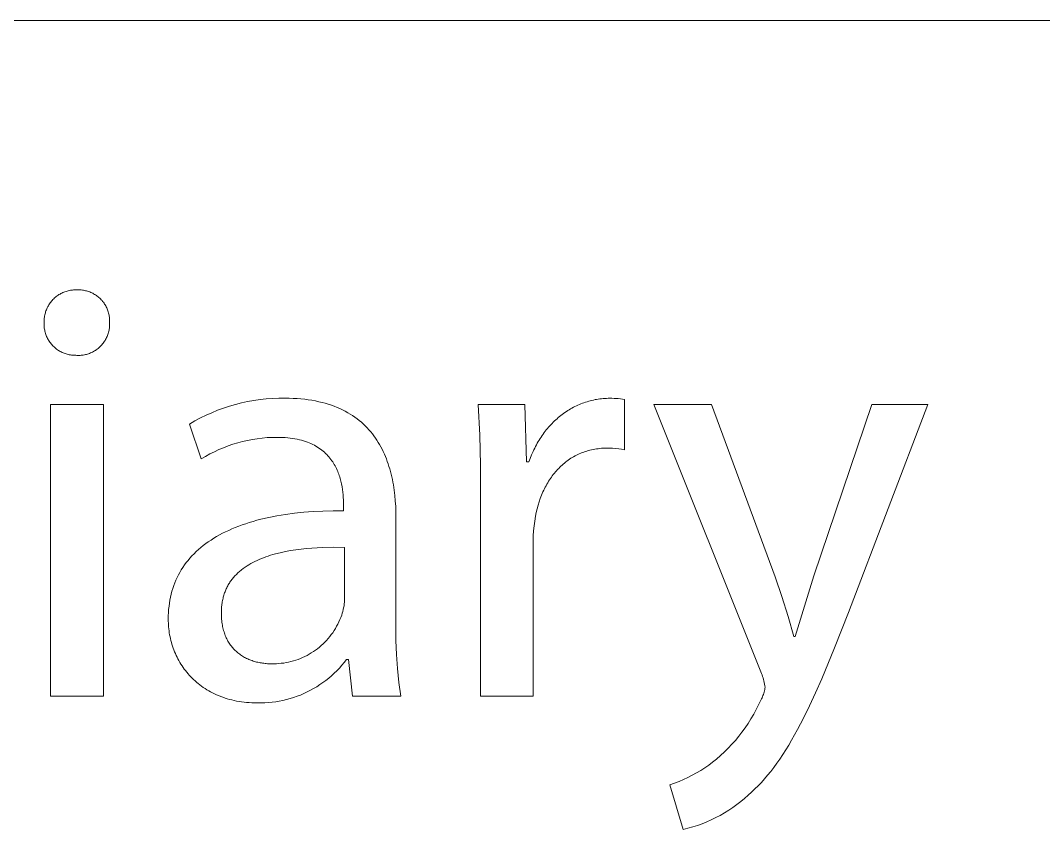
# Model space of a CAD drawing. Header units: millimetres. Extents: x -2163 to 4354, y -841 to 3711.
# Drawn here: x 3957.1 to 4067.9, y -200.4 to -112.8 of the extents above; entities that cross this region are included whole.
import ezdxf

# ---------------------------------------------------------------- set-up
doc = ezdxf.new("R2010")
doc.units = ezdxf.units.MM
doc.header["$MEASUREMENT"] = 0
doc.layers.add('Domyślny', color=7, linetype='Continuous', true_color=0x000000)

msp = doc.modelspace()

# ---------------------------------------------------------------- linework, layer by layer
at = {"layer": 'Domyślny', "color": 18, "lineweight": 15, "true_color": 0x000000}
for p, q in [((4347.69, -112.81), (1891.21, -112.81)), ((3960.58, -143.03), (3960.67, -142.95)), ((3960.67, -142.95), (3960.75, -142.86)), ((3960.75, -142.86), (3960.85, -142.79)), ((3960.85, -142.79), (3960.94, -142.71)), ((3960.94, -142.71), (3961.03, -142.64)), ((3961.03, -142.64), (3961.13, -142.57)), ((3961.13, -142.57), (3961.23, -142.5)), ((3961.23, -142.5), (3961.34, -142.44)), ((3961.34, -142.44), (3961.44, -142.38)), ((3961.44, -142.38), (3961.55, -142.33)), ((3961.55, -142.33), (3961.66, -142.28)), ((3961.66, -142.28), (3961.77, -142.23)), ((3961.77, -142.23), (3961.88, -142.19)), ((3961.88, -142.19), (3961.99, -142.15)), ((3961.99, -142.15), (3962.11, -142.11)), ((3962.11, -142.11), (3962.22, -142.08)), ((3962.22, -142.08), (3962.34, -142.05)), ((3962.34, -142.05), (3962.46, -142.03)), ((3962.46, -142.03), (3962.57, -142.01)), ((3962.57, -142.01), (3962.69, -142)), ((3962.69, -142), (3962.81, -141.99)), ((3962.81, -141.99), (3962.93, -141.98)), ((3962.93, -141.98), (3963.05, -141.98)), ((3963.05, -141.98), (3963.17, -141.98)), ((3963.17, -141.98), (3963.29, -141.97)), ((3963.29, -141.97), (3963.41, -141.97)), ((3963.41, -141.97), (3963.53, -141.98)), ((3963.53, -141.98), (3963.64, -141.99)), ((3963.64, -141.99), (3963.76, -142)), ((3963.76, -142), (3963.88, -142.02)), ((3963.88, -142.02), (3963.99, -142.04)), ((3963.99, -142.04), (3964.11, -142.07)), ((3964.11, -142.07), (3964.22, -142.09)), ((3964.22, -142.09), (3964.33, -142.13)), ((3964.33, -142.13), (3964.45, -142.16)), ((3964.45, -142.16), (3964.56, -142.21)), ((3964.56, -142.21), (3964.67, -142.25)), ((3964.67, -142.25), (3964.77, -142.3)), ((3964.77, -142.3), (3964.88, -142.35)), ((3964.88, -142.35), (3964.98, -142.41)), ((3964.98, -142.41), (3965.08, -142.47)), ((3965.08, -142.47), (3965.18, -142.53)), ((3965.18, -142.53), (3965.28, -142.59)), ((3965.28, -142.59), (3965.38, -142.66)), ((3965.38, -142.66), (3965.47, -142.74)), ((3965.47, -142.74), (3965.56, -142.81)), ((3965.56, -142.81), (3965.64, -142.89)), ((3965.64, -142.89), (3965.73, -142.97)), ((3965.73, -142.97), (3965.81, -143.06)), ((3959.87, -144.13), (3959.91, -144.02)), ((3959.91, -144.02), (3959.96, -143.91)), ((3959.96, -143.91), (3960.02, -143.8)), ((3960.02, -143.8), (3960.08, -143.7)), ((3960.08, -143.7), (3960.14, -143.6)), ((3960.14, -143.6), (3960.21, -143.5)), ((3960.21, -143.5), (3960.27, -143.4)), ((3960.27, -143.4), (3960.35, -143.3)), ((3960.35, -143.3), (3960.42, -143.21)), ((3960.42, -143.21), (3960.5, -143.12)), ((3960.5, -143.12), (3960.58, -143.03)), ((3965.81, -143.06), (3965.89, -143.15)), ((3965.89, -143.15), (3965.96, -143.24)), ((3965.96, -143.24), (3966.04, -143.33)), ((3966.04, -143.33), (3966.11, -143.42)), ((3966.11, -143.42), (3966.17, -143.52)), ((3966.17, -143.52), (3966.23, -143.62)), ((3966.23, -143.62), (3966.29, -143.72)), ((3966.29, -143.72), (3966.35, -143.83)), ((3966.35, -143.83), (3966.4, -143.93)), ((3966.4, -143.93), (3966.45, -144.04)), ((3966.45, -144.04), (3966.49, -144.15)), ((3959.62, -145.18), (3959.63, -145.06)), ((3959.62, -145.3), (3959.62, -145.18)), ((3959.63, -145.06), (3959.65, -144.94)), ((3959.65, -144.94), (3959.67, -144.82)), ((3959.67, -144.82), (3959.69, -144.7)), ((3959.69, -144.7), (3959.72, -144.59)), ((3959.72, -144.59), (3959.75, -144.47)), ((3959.75, -144.47), (3959.78, -144.35)), ((3959.78, -144.35), (3959.82, -144.24)), ((3959.82, -144.24), (3959.87, -144.13)), ((3966.49, -144.15), (3966.53, -144.26)), ((3966.53, -144.26), (3966.57, -144.37)), ((3966.57, -144.37), (3966.6, -144.49)), ((3966.6, -144.49), (3966.63, -144.6)), ((3966.63, -144.6), (3966.65, -144.72)), ((3966.65, -144.72), (3966.67, -144.83)), ((3966.67, -144.83), (3966.69, -144.95)), ((3966.69, -144.95), (3966.7, -145.07)), ((3966.7, -145.07), (3966.71, -145.18)), ((3966.71, -145.18), (3966.71, -145.3)), ((3959.61, -145.42), (3959.62, -145.3)), ((3959.61, -145.54), (3959.61, -145.42)), ((3959.61, -145.65), (3959.61, -145.54)), ((3959.61, -145.77), (3959.61, -145.65)), ((3959.62, -145.89), (3959.61, -145.77)), ((3959.63, -146), (3959.62, -145.89)), ((3959.64, -146.12), (3959.63, -146)), ((3959.66, -146.24), (3959.64, -146.12)), ((3959.68, -146.35), (3959.66, -146.24)), ((3966.67, -146.24), (3966.65, -146.35)), ((3966.69, -146.12), (3966.67, -146.24)), ((3966.7, -146.01), (3966.69, -146.12)), ((3966.71, -145.89), (3966.7, -146.01)), ((3966.71, -145.3), (3966.71, -145.42)), ((3966.71, -145.42), (3966.71, -145.54)), ((3966.71, -145.54), (3966.71, -145.65)), ((3966.71, -145.65), (3966.71, -145.77)), ((3966.71, -145.77), (3966.71, -145.89)), ((3959.7, -146.47), (3959.68, -146.35)), ((3959.73, -146.58), (3959.7, -146.47)), ((3959.77, -146.69), (3959.73, -146.58)), ((3959.8, -146.8), (3959.77, -146.69)), ((3959.84, -146.91), (3959.8, -146.8)), ((3959.89, -147.02), (3959.84, -146.91)), ((3959.94, -147.13), (3959.89, -147.02)), ((3959.99, -147.23), (3959.94, -147.13)), ((3960.04, -147.34), (3959.99, -147.23)), ((3960.1, -147.44), (3960.04, -147.34)), ((3966.28, -147.34), (3966.22, -147.45)), ((3966.34, -147.24), (3966.28, -147.34)), ((3966.39, -147.13), (3966.34, -147.24)), ((3966.44, -147.03), (3966.39, -147.13)), ((3966.48, -146.92), (3966.44, -147.03)), ((3966.52, -146.81), (3966.48, -146.92)), ((3966.56, -146.7), (3966.52, -146.81)), ((3966.59, -146.58), (3966.56, -146.7)), ((3966.62, -146.47), (3966.59, -146.58)), ((3966.65, -146.35), (3966.62, -146.47)), ((3960.17, -147.54), (3960.1, -147.44)), ((3960.23, -147.64), (3960.17, -147.54)), ((3960.3, -147.73), (3960.23, -147.64)), ((3960.37, -147.82), (3960.3, -147.73)), ((3960.45, -147.91), (3960.37, -147.82)), ((3960.53, -148), (3960.45, -147.91)), ((3960.61, -148.08), (3960.53, -148)), ((3960.69, -148.16), (3960.61, -148.08)), ((3960.78, -148.24), (3960.69, -148.16)), ((3960.87, -148.32), (3960.78, -148.24)), ((3960.96, -148.39), (3960.87, -148.32)), ((3961.06, -148.46), (3960.96, -148.39)), ((3961.16, -148.53), (3961.06, -148.46)), ((3961.25, -148.59), (3961.16, -148.53)), ((3965.17, -148.54), (3965.07, -148.6)), ((3965.27, -148.47), (3965.17, -148.54)), ((3965.36, -148.4), (3965.27, -148.47)), ((3965.46, -148.33), (3965.36, -148.4)), ((3965.55, -148.25), (3965.46, -148.33)), ((3965.63, -148.17), (3965.55, -148.25)), ((3965.72, -148.09), (3965.63, -148.17)), ((3965.8, -148.01), (3965.72, -148.09)), ((3965.88, -147.92), (3965.8, -148.01)), ((3965.95, -147.83), (3965.88, -147.92)), ((3966.03, -147.74), (3965.95, -147.83)), ((3966.1, -147.64), (3966.03, -147.74)), ((3966.16, -147.55), (3966.1, -147.64)), ((3966.22, -147.45), (3966.16, -147.55)), ((3961.36, -148.65), (3961.25, -148.59)), ((3961.46, -148.7), (3961.36, -148.65)), ((3961.57, -148.75), (3961.46, -148.7)), ((3961.67, -148.8), (3961.57, -148.75)), ((3961.78, -148.84), (3961.67, -148.8)), ((3961.89, -148.89), (3961.78, -148.84)), ((3962, -148.92), (3961.89, -148.89)), ((3962.11, -148.95), (3962, -148.92)), ((3962.23, -148.98), (3962.11, -148.95)), ((3962.34, -149.01), (3962.23, -148.98)), ((3962.46, -149.03), (3962.34, -149.01)), ((3962.57, -149.05), (3962.46, -149.03)), ((3962.69, -149.06), (3962.57, -149.05)), ((3962.81, -149.07), (3962.69, -149.06)), ((3962.93, -149.07), (3962.81, -149.07)), ((3963.04, -149.07), (3962.93, -149.07)), ((3963.16, -149.08), (3963.04, -149.07)), ((3963.28, -149.08), (3963.16, -149.08)), ((3963.4, -149.08), (3963.28, -149.08)), ((3963.51, -149.08), (3963.4, -149.08)), ((3963.63, -149.07), (3963.51, -149.08)), ((3963.75, -149.06), (3963.63, -149.07)), ((3963.86, -149.04), (3963.75, -149.06)), ((3963.98, -149.02), (3963.86, -149.04)), ((3964.09, -148.99), (3963.98, -149.02)), ((3964.21, -148.97), (3964.09, -148.99)), ((3964.32, -148.93), (3964.21, -148.97)), ((3964.43, -148.9), (3964.32, -148.93)), ((3964.54, -148.86), (3964.43, -148.9)), ((3964.65, -148.81), (3964.54, -148.86)), ((3964.76, -148.76), (3964.65, -148.81)), ((3964.86, -148.71), (3964.76, -148.76)), ((3964.97, -148.66), (3964.86, -148.71)), ((3965.07, -148.6), (3964.97, -148.66)), ((3981.67, -154.08), (3982.34, -153.96)), ((3982.34, -153.96), (3983.01, -153.87)), ((3983.01, -153.87), (3983.68, -153.79)), ((3983.68, -153.79), (3984.36, -153.74)), ((3984.36, -153.74), (3985.04, -153.72)), ((3985.04, -153.72), (3985.72, -153.71)), ((3985.72, -153.71), (3986.16, -153.72)), ((3986.16, -153.72), (3986.6, -153.73)), ((3986.6, -153.73), (3987.03, -153.76)), ((3987.03, -153.76), (3987.44, -153.79)), ((3987.44, -153.79), (3987.85, -153.83)), ((3987.85, -153.83), (3988.24, -153.88)), ((3988.24, -153.88), (3988.63, -153.94)), ((3988.63, -153.94), (3989.01, -154.01)), ((3989.01, -154.01), (3989.37, -154.09)), ((4018.45, -154.09), (4018.62, -154.04)), ((4018.62, -154.04), (4018.79, -153.99)), ((4018.79, -153.99), (4018.96, -153.95)), ((4018.96, -153.95), (4019.13, -153.91)), ((4019.13, -153.91), (4019.31, -153.87)), ((4019.31, -153.87), (4019.48, -153.84)), ((4019.48, -153.84), (4019.66, -153.81)), ((4019.66, -153.81), (4019.83, -153.79)), ((4019.83, -153.79), (4020.01, -153.77)), ((4020.01, -153.77), (4020.19, -153.75)), ((4020.19, -153.75), (4020.37, -153.74)), ((4020.37, -153.74), (4020.55, -153.73)), ((4020.55, -153.73), (4020.73, -153.72)), ((4020.73, -153.72), (4020.91, -153.72)), ((4020.91, -153.72), (4021.14, -153.72)), ((4021.14, -153.72), (4021.37, -153.73)), ((4021.37, -153.73), (4021.6, -153.74)), ((4021.6, -153.74), (4021.83, -153.76)), ((4021.83, -153.76), (4022.06, -153.79)), ((4022.06, -153.79), (4022.29, -153.83)), ((4022.29, -153.83), (4022.51, -153.87)), ((4022.51, -153.87), (4022.51, -159.3)), ((3960.31, -154.41), (3966.06, -154.41)), ((3960.31, -185.98), (3960.31, -154.41)), ((3966.06, -154.41), (3966.06, -185.98)), ((3977.78, -155.28), (3978.41, -155.02)), ((3978.41, -155.02), (3979.05, -154.79)), ((3979.05, -154.79), (3979.69, -154.58)), ((3979.69, -154.58), (3980.35, -154.39)), ((3980.35, -154.39), (3981, -154.23)), ((3981, -154.23), (3981.67, -154.08)), ((3989.37, -154.09), (3989.73, -154.17)), ((3989.73, -154.17), (3990.07, -154.26)), ((3990.07, -154.26), (3990.41, -154.36)), ((3990.41, -154.36), (3990.74, -154.47)), ((3990.74, -154.47), (3991.06, -154.59)), ((3991.06, -154.59), (3991.37, -154.71)), ((3991.37, -154.71), (3991.67, -154.84)), ((3991.67, -154.84), (3991.96, -154.98)), ((3991.96, -154.98), (3992.24, -155.12)), ((3992.24, -155.12), (3992.52, -155.28)), ((4006.82, -157.7), (4006.65, -154.41)), ((4006.65, -154.41), (4011.71, -154.41)), ((4011.71, -154.41), (4011.88, -160.62)), ((4016.05, -155.26), (4016.2, -155.16)), ((4016.2, -155.16), (4016.35, -155.06)), ((4016.35, -155.06), (4016.5, -154.97)), ((4016.5, -154.97), (4016.66, -154.88)), ((4016.66, -154.88), (4016.81, -154.79)), ((4016.81, -154.79), (4016.97, -154.7)), ((4016.97, -154.7), (4017.13, -154.62)), ((4017.13, -154.62), (4017.29, -154.54)), ((4017.29, -154.54), (4017.45, -154.47)), ((4017.45, -154.47), (4017.61, -154.4)), ((4017.61, -154.4), (4017.78, -154.33)), ((4017.78, -154.33), (4017.94, -154.26)), ((4017.94, -154.26), (4018.11, -154.2)), ((4018.11, -154.2), (4018.28, -154.14)), ((4018.28, -154.14), (4018.45, -154.09)), ((4037.34, -183.51), (4025.67, -154.41)), ((4025.67, -154.41), (4031.92, -154.41)), ((4031.92, -154.41), (4038.84, -173.07)), ((4043.03, -172.94), (4049.3, -154.41)), ((4055.35, -154.41), (4046.76, -176.91)), ((4049.3, -154.41), (4055.35, -154.41)), ((3975.37, -156.51), (3975.95, -156.17)), ((3975.95, -156.17), (3976.55, -155.85)), ((3976.55, -155.85), (3977.16, -155.56)), ((3977.16, -155.56), (3977.78, -155.28)), ((3992.52, -155.28), (3992.78, -155.43)), ((3992.78, -155.43), (3993.04, -155.6)), ((3993.04, -155.6), (3993.29, -155.77)), ((3993.29, -155.77), (3993.53, -155.95)), ((3993.53, -155.95), (3993.76, -156.13)), ((3993.76, -156.13), (3993.99, -156.32)), ((4014.79, -156.31), (4014.92, -156.18)), ((4014.92, -156.18), (4015.05, -156.06)), ((4015.05, -156.06), (4015.19, -155.93)), ((4015.19, -155.93), (4015.33, -155.81)), ((4015.33, -155.81), (4015.47, -155.7)), ((4015.47, -155.7), (4015.61, -155.58)), ((4015.61, -155.58), (4015.76, -155.47)), ((4015.76, -155.47), (4015.9, -155.36)), ((4015.9, -155.36), (4016.05, -155.26)), ((3976.65, -160.29), (3975.37, -156.51)), ((3993.99, -156.32), (3994.21, -156.51)), ((3994.21, -156.51), (3994.42, -156.71)), ((3994.42, -156.71), (3994.62, -156.92)), ((3994.62, -156.92), (3994.81, -157.13)), ((3994.81, -157.13), (3995, -157.35)), ((3995, -157.35), (3995.18, -157.57)), ((4013.8, -157.44), (4013.91, -157.29)), ((4013.91, -157.29), (4014.03, -157.14)), ((4014.03, -157.14), (4014.15, -157)), ((4014.15, -157), (4014.27, -156.85)), ((4014.27, -156.85), (4014.4, -156.71)), ((4014.4, -156.71), (4014.53, -156.58)), ((4014.53, -156.58), (4014.65, -156.44)), ((4014.65, -156.44), (4014.79, -156.31)), ((3981.12, -158.41), (3980.6, -158.54)), ((3981.65, -158.28), (3981.12, -158.41)), ((3982.18, -158.18), (3981.65, -158.28)), ((3982.71, -158.1), (3982.18, -158.18)), ((3983.25, -158.03), (3982.71, -158.1)), ((3983.79, -157.98), (3983.25, -158.03)), ((3984.33, -157.96), (3983.79, -157.98)), ((3984.87, -157.95), (3984.33, -157.96)), ((3985.17, -157.95), (3984.87, -157.95)), ((3985.46, -157.96), (3985.17, -157.95)), ((3985.74, -157.98), (3985.46, -157.96)), ((3986.02, -158), (3985.74, -157.98)), ((3986.28, -158.03), (3986.02, -158)), ((3986.54, -158.06), (3986.28, -158.03)), ((3986.79, -158.11), (3986.54, -158.06)), ((3987.04, -158.15), (3986.79, -158.11)), ((3987.27, -158.21), (3987.04, -158.15)), ((3987.5, -158.26), (3987.27, -158.21)), ((3987.72, -158.33), (3987.5, -158.26)), ((3987.93, -158.4), (3987.72, -158.33)), ((3988.14, -158.47), (3987.93, -158.4)), ((3988.34, -158.55), (3988.14, -158.47)), ((3995.18, -157.57), (3995.35, -157.79)), ((3995.35, -157.79), (3995.51, -158.03)), ((3995.51, -158.03), (3995.67, -158.26)), ((3995.67, -158.26), (3995.82, -158.5)), ((3995.82, -158.5), (3995.97, -158.74)), ((4006.9, -160.98), (4006.82, -157.7)), ((4013.05, -158.58), (4013.15, -158.41)), ((4013.15, -158.41), (4013.25, -158.24)), ((4013.25, -158.24), (4013.36, -158.08)), ((4013.36, -158.08), (4013.46, -157.92)), ((4013.46, -157.92), (4013.57, -157.76)), ((4013.57, -157.76), (4013.68, -157.6)), ((4013.68, -157.6), (4013.8, -157.44)), ((3978.07, -159.51), (3977.59, -159.75)), ((3978.56, -159.28), (3978.07, -159.51)), ((3979.06, -159.07), (3978.56, -159.28)), ((3979.56, -158.88), (3979.06, -159.07)), ((3980.08, -158.7), (3979.56, -158.88)), ((3980.6, -158.54), (3980.08, -158.7)), ((3988.53, -158.63), (3988.34, -158.55)), ((3988.72, -158.72), (3988.53, -158.63)), ((3988.9, -158.81), (3988.72, -158.72)), ((3989.07, -158.91), (3988.9, -158.81)), ((3989.24, -159.01), (3989.07, -158.91)), ((3989.4, -159.11), (3989.24, -159.01)), ((3989.56, -159.22), (3989.4, -159.11)), ((3989.71, -159.33), (3989.56, -159.22)), ((3989.85, -159.45), (3989.71, -159.33)), ((3989.99, -159.57), (3989.85, -159.45)), ((3990.12, -159.69), (3989.99, -159.57)), ((3995.97, -158.74), (3996.11, -158.99)), ((3996.11, -158.99), (3996.24, -159.24)), ((3996.24, -159.24), (3996.36, -159.5)), ((3996.36, -159.5), (3996.48, -159.76)), ((4012.43, -159.84), (4012.6, -159.47)), ((4012.6, -159.47), (4012.68, -159.29)), ((4012.68, -159.29), (4012.77, -159.11)), ((4012.77, -159.11), (4012.86, -158.93)), ((4012.86, -158.93), (4012.96, -158.75)), ((4012.96, -158.75), (4013.05, -158.58)), ((4017.92, -159.6), (4017.76, -159.67)), ((4018.08, -159.54), (4017.92, -159.6)), ((4018.25, -159.49), (4018.08, -159.54)), ((4018.41, -159.43), (4018.25, -159.49)), ((4018.58, -159.38), (4018.41, -159.43)), ((4018.75, -159.34), (4018.58, -159.38)), ((4018.92, -159.3), (4018.75, -159.34)), ((4019.1, -159.26), (4018.92, -159.3)), ((4019.27, -159.23), (4019.1, -159.26)), ((4019.45, -159.2), (4019.27, -159.23)), ((4019.63, -159.18), (4019.45, -159.2)), ((4019.81, -159.16), (4019.63, -159.18)), ((4020, -159.14), (4019.81, -159.16)), ((4020.18, -159.13), (4020, -159.14)), ((4020.37, -159.12), (4020.18, -159.13)), ((4020.56, -159.12), (4020.37, -159.12)), ((4020.89, -159.13), (4020.56, -159.12)), ((4021.21, -159.14), (4020.89, -159.13)), ((4021.54, -159.16), (4021.21, -159.14)), ((4021.87, -159.2), (4021.54, -159.16)), ((4022.19, -159.24), (4021.87, -159.2)), ((4022.51, -159.3), (4022.19, -159.24)), ((3977.11, -160.01), (3976.65, -160.29)), ((3977.59, -159.75), (3977.11, -160.01)), ((3990.24, -159.81), (3990.12, -159.69)), ((3990.36, -159.94), (3990.24, -159.81)), ((3990.48, -160.07), (3990.36, -159.94)), ((3990.59, -160.2), (3990.48, -160.07)), ((3990.69, -160.34), (3990.59, -160.2)), ((3990.79, -160.48), (3990.69, -160.34)), ((3990.89, -160.62), (3990.79, -160.48)), ((3990.98, -160.76), (3990.89, -160.62)), ((3996.48, -159.76), (3996.59, -160.02)), ((3996.59, -160.02), (3996.7, -160.28)), ((3996.7, -160.28), (3996.8, -160.55)), ((3996.8, -160.55), (3996.9, -160.82)), ((4011.88, -160.62), (4012.14, -160.62)), ((4012.14, -160.62), (4012.28, -160.23)), ((4012.28, -160.23), (4012.43, -159.84)), ((4016, -160.73), (4015.87, -160.84)), ((4016.14, -160.62), (4016, -160.73)), ((4016.27, -160.52), (4016.14, -160.62)), ((4016.41, -160.41), (4016.27, -160.52)), ((4016.55, -160.32), (4016.41, -160.41)), ((4016.69, -160.22), (4016.55, -160.32)), ((4016.84, -160.13), (4016.69, -160.22)), ((4016.99, -160.05), (4016.84, -160.13)), ((4017.14, -159.96), (4016.99, -160.05)), ((4017.29, -159.88), (4017.14, -159.96)), ((4017.44, -159.81), (4017.29, -159.88)), ((4017.6, -159.74), (4017.44, -159.81)), ((4017.76, -159.67), (4017.6, -159.74)), ((3991.06, -160.9), (3990.98, -160.76)), ((3991.14, -161.04), (3991.06, -160.9)), ((3991.22, -161.19), (3991.14, -161.04)), ((3991.29, -161.34), (3991.22, -161.19)), ((3991.36, -161.49), (3991.29, -161.34)), ((3991.43, -161.64), (3991.36, -161.49)), ((3991.49, -161.79), (3991.43, -161.64)), ((3991.54, -161.94), (3991.49, -161.79)), ((3996.9, -160.82), (3996.98, -161.1)), ((3996.98, -161.1), (3997.07, -161.37)), ((3997.07, -161.37), (3997.15, -161.65)), ((3997.15, -161.65), (3997.22, -161.94)), ((4006.91, -164.27), (4006.9, -160.98)), ((4015.01, -161.7), (4014.9, -161.84)), ((4015.13, -161.57), (4015.01, -161.7)), ((4015.25, -161.44), (4015.13, -161.57)), ((4015.37, -161.31), (4015.25, -161.44)), ((4015.49, -161.19), (4015.37, -161.31)), ((4015.61, -161.07), (4015.49, -161.19)), ((4015.74, -160.95), (4015.61, -161.07)), ((4015.87, -160.84), (4015.74, -160.95)), ((3991.59, -162.09), (3991.54, -161.94)), ((3991.64, -162.24), (3991.59, -162.09)), ((3991.69, -162.39), (3991.64, -162.24)), ((3991.73, -162.54), (3991.69, -162.39)), ((3991.77, -162.7), (3991.73, -162.54)), ((3991.81, -162.85), (3991.77, -162.7)), ((3991.84, -163), (3991.81, -162.85)), ((3997.22, -161.94), (3997.29, -162.22)), ((3997.29, -162.22), (3997.35, -162.51)), ((3997.35, -162.51), (3997.4, -162.79)), ((3997.4, -162.79), (3997.46, -163.08)), ((4014.18, -162.87), (4014.09, -163.03)), ((4014.28, -162.71), (4014.18, -162.87)), ((4014.37, -162.56), (4014.28, -162.71)), ((4014.47, -162.41), (4014.37, -162.56)), ((4014.58, -162.26), (4014.47, -162.41)), ((4014.68, -162.12), (4014.58, -162.26)), ((4014.79, -161.98), (4014.68, -162.12)), ((4014.9, -161.84), (4014.79, -161.98)), ((3991.9, -163.3), (3991.84, -163)), ((3991.94, -163.6), (3991.9, -163.3)), ((3991.98, -163.89), (3991.94, -163.6)), ((3992.01, -164.18), (3991.98, -163.89)), ((3997.46, -163.08), (3997.55, -163.66)), ((3997.55, -163.66), (3997.62, -164.25)), ((4013.59, -164.03), (4013.52, -164.2)), ((4013.67, -163.86), (4013.59, -164.03)), ((4013.75, -163.68), (4013.67, -163.86)), ((4013.83, -163.52), (4013.75, -163.68)), ((4013.91, -163.35), (4013.83, -163.52)), ((4014, -163.19), (4013.91, -163.35)), ((4014.09, -163.03), (4014, -163.19)), ((3992.03, -164.46), (3992.01, -164.18)), ((3992.04, -164.73), (3992.03, -164.46)), ((3992.05, -164.99), (3992.04, -164.73)), ((3992.05, -165.24), (3992.05, -164.99)), ((3997.62, -164.25), (3997.67, -164.84)), ((3997.67, -164.84), (3997.71, -165.44)), ((4006.91, -185.99), (4006.91, -164.27)), ((4013.25, -164.93), (4013.14, -165.3)), ((4013.38, -164.56), (4013.25, -164.93)), ((4013.45, -164.38), (4013.38, -164.56)), ((4013.52, -164.2), (4013.45, -164.38)), ((3985.78, -166.3), (3986.75, -166.17)), ((3986.75, -166.17), (3987.74, -166.06)), ((3987.74, -166.06), (3988.77, -165.98)), ((3988.77, -165.98), (3989.83, -165.93)), ((3989.83, -165.93), (3990.93, -165.89)), ((3990.93, -165.89), (3992.05, -165.89)), ((3992.05, -165.89), (3992.05, -165.24)), ((3997.71, -165.44), (3997.73, -166.03)), ((3997.73, -166.03), (3997.74, -166.63)), ((4012.94, -166.08), (4012.86, -166.48)), ((4013.03, -165.69), (4012.94, -166.08)), ((4013.14, -165.3), (4013.03, -165.69)), ((3981.07, -167.43), (3981.46, -167.3)), ((3981.46, -167.3), (3981.85, -167.17)), ((3981.85, -167.17), (3982.26, -167.05)), ((3982.26, -167.05), (3982.67, -166.93)), ((3982.67, -166.93), (3983.09, -166.82)), ((3983.09, -166.82), (3983.95, -166.62)), ((3983.95, -166.62), (3984.85, -166.45)), ((3984.85, -166.45), (3985.78, -166.3)), ((3997.74, -166.63), (3997.74, -178.43)), ((4012.77, -167.01), (4012.7, -167.55)), ((4012.86, -166.48), (4012.77, -167.01)), ((3978.62, -168.52), (3978.94, -168.34)), ((3978.94, -168.34), (3979.27, -168.18)), ((3979.27, -168.18), (3979.62, -168.02)), ((3979.62, -168.02), (3979.97, -167.86)), ((3979.97, -167.86), (3980.33, -167.71)), ((3980.33, -167.71), (3980.7, -167.57)), ((3980.7, -167.57), (3981.07, -167.43)), ((4012.65, -168.09), (4012.61, -168.63)), ((4012.7, -167.55), (4012.65, -168.09)), ((3976.86, -169.67), (3977.13, -169.46)), ((3977.13, -169.46), (3977.41, -169.26)), ((3977.41, -169.26), (3977.7, -169.07)), ((3977.7, -169.07), (3977.99, -168.88)), ((3977.99, -168.88), (3978.3, -168.69)), ((3978.3, -168.69), (3978.62, -168.52)), ((4012.61, -168.63), (4012.6, -169.17)), ((4012.6, -169.17), (4012.6, -185.99)), ((3975.64, -170.78), (3975.86, -170.55)), ((3975.86, -170.55), (3976.1, -170.32)), ((3976.1, -170.32), (3976.34, -170.1)), ((3976.34, -170.1), (3976.59, -169.88)), ((3976.59, -169.88), (3976.86, -169.67)), ((3984.41, -170.65), (3984.15, -170.72)), ((3984.67, -170.57), (3984.41, -170.65)), ((3985.21, -170.44), (3984.67, -170.57)), ((3985.76, -170.32), (3985.21, -170.44)), ((3986.31, -170.22), (3985.76, -170.32)), ((3986.88, -170.13), (3986.31, -170.22)), ((3987.46, -170.06), (3986.88, -170.13)), ((3988.04, -169.99), (3987.46, -170.06)), ((3988.63, -169.94), (3988.04, -169.99)), ((3989.22, -169.9), (3988.63, -169.94)), ((3989.81, -169.88), (3989.22, -169.9)), ((3991, -169.85), (3989.81, -169.88)), ((3992.18, -169.86), (3991, -169.85)), ((3992.18, -175.37), (3992.18, -169.86)), ((3974.65, -172.03), (3974.83, -171.77)), ((3974.83, -171.77), (3975.02, -171.52)), ((3975.02, -171.52), (3975.22, -171.27)), ((3975.22, -171.27), (3975.42, -171.02)), ((3975.42, -171.02), (3975.64, -170.78)), ((3981.8, -171.74), (3981.6, -171.87)), ((3982.02, -171.62), (3981.8, -171.74)), ((3982.23, -171.5), (3982.02, -171.62)), ((3982.46, -171.39), (3982.23, -171.5)), ((3982.69, -171.28), (3982.46, -171.39)), ((3982.92, -171.17), (3982.69, -171.28)), ((3983.16, -171.07), (3982.92, -171.17)), ((3983.4, -170.98), (3983.16, -171.07)), ((3983.65, -170.89), (3983.4, -170.98)), ((3983.9, -170.81), (3983.65, -170.89)), ((3984.15, -170.72), (3983.9, -170.81)), ((3974.03, -173.13), (3974.17, -172.85)), ((3974.17, -172.85), (3974.32, -172.57)), ((3974.32, -172.57), (3974.48, -172.3)), ((3974.48, -172.3), (3974.65, -172.03)), ((3980.33, -172.92), (3980.25, -173)), ((3980.41, -172.83), (3980.33, -172.92)), ((3980.49, -172.75), (3980.41, -172.83)), ((3980.57, -172.67), (3980.49, -172.75)), ((3980.66, -172.59), (3980.57, -172.67)), ((3980.74, -172.51), (3980.66, -172.59)), ((3980.83, -172.43), (3980.74, -172.51)), ((3980.92, -172.36), (3980.83, -172.43)), ((3981.02, -172.28), (3980.92, -172.36)), ((3981.2, -172.14), (3981.02, -172.28)), ((3981.4, -172), (3981.2, -172.14)), ((3981.6, -171.87), (3981.4, -172)), ((3973.56, -174.31), (3973.66, -174.01)), ((3973.66, -174.01), (3973.77, -173.71)), ((3973.77, -173.71), (3973.9, -173.42)), ((3973.9, -173.42), (3974.03, -173.13)), ((3979.57, -173.93), (3979.51, -174.04)), ((3979.63, -173.83), (3979.57, -173.93)), ((3979.69, -173.74), (3979.63, -173.83)), ((3979.75, -173.64), (3979.69, -173.74)), ((3979.82, -173.54), (3979.75, -173.64)), ((3979.89, -173.45), (3979.82, -173.54)), ((3979.96, -173.36), (3979.89, -173.45)), ((3980.03, -173.27), (3979.96, -173.36)), ((3980.1, -173.18), (3980.03, -173.27)), ((3980.17, -173.09), (3980.1, -173.18)), ((3980.25, -173), (3980.17, -173.09)), ((4038.84, -173.07), (4039.56, -175.2)), ((4040.99, -179.52), (4043.03, -172.94)), ((3973.31, -175.25), (3973.38, -174.93)), ((3973.38, -174.93), (3973.47, -174.62)), ((3973.47, -174.62), (3973.56, -174.31)), ((3979.1, -175.03), (3979.06, -175.14)), ((3979.13, -174.91), (3979.1, -175.03)), ((3979.17, -174.79), (3979.13, -174.91)), ((3979.22, -174.68), (3979.17, -174.79)), ((3979.26, -174.57), (3979.22, -174.68)), ((3979.31, -174.46), (3979.26, -174.57)), ((3979.36, -174.35), (3979.31, -174.46)), ((3979.41, -174.25), (3979.36, -174.35)), ((3979.46, -174.14), (3979.41, -174.25)), ((3979.51, -174.04), (3979.46, -174.14)), ((3973.11, -176.58), (3973.15, -176.24)), ((3973.15, -176.24), (3973.19, -175.91)), ((3973.19, -175.91), (3973.24, -175.58)), ((3973.24, -175.58), (3973.31, -175.25)), ((3978.86, -176.15), (3978.85, -176.28)), ((3978.88, -176.02), (3978.86, -176.15)), ((3978.9, -175.89), (3978.88, -176.02)), ((3978.92, -175.76), (3978.9, -175.89)), ((3978.94, -175.63), (3978.92, -175.76)), ((3978.97, -175.51), (3978.94, -175.63)), ((3979, -175.38), (3978.97, -175.51)), ((3979.03, -175.26), (3979, -175.38)), ((3979.06, -175.14), (3979.03, -175.26)), ((3992.07, -176.4), (3992.11, -176.19)), ((3992.11, -176.19), (3992.14, -175.99)), ((3992.14, -175.99), (3992.16, -175.78)), ((3992.16, -175.78), (3992.17, -175.58)), ((3992.17, -175.58), (3992.18, -175.37)), ((4039.56, -175.2), (4040.24, -177.35)), ((3973.07, -177.27), (3973.09, -176.92)), ((3973.07, -177.63), (3973.07, -177.27)), ((3973.09, -176.92), (3973.11, -176.58)), ((3978.83, -176.56), (3978.82, -176.69)), ((3978.82, -176.69), (3978.82, -176.83)), ((3978.82, -176.83), (3978.82, -176.98)), ((3978.82, -176.98), (3978.82, -177.15)), ((3978.82, -177.15), (3978.82, -177.32)), ((3978.82, -177.32), (3978.83, -177.49)), ((3978.84, -176.42), (3978.83, -176.56)), ((3978.85, -176.28), (3978.84, -176.42)), ((3991.77, -177.45), (3991.86, -177.19)), ((3991.86, -177.19), (3991.92, -177)), ((3991.92, -177), (3991.98, -176.8)), ((3991.98, -176.8), (3992.03, -176.6)), ((3992.03, -176.6), (3992.07, -176.4)), ((4040.24, -177.35), (4040.86, -179.52)), ((4046.76, -176.91), (4045.27, -180.73)), ((3973.07, -177.84), (3973.07, -177.63)), ((3973.08, -178.06), (3973.07, -177.84)), ((3973.09, -178.27), (3973.08, -178.06)), ((3973.1, -178.48), (3973.09, -178.27)), ((3978.83, -177.49), (3978.84, -177.65)), ((3978.84, -177.65), (3978.86, -177.82)), ((3978.86, -177.82), (3978.88, -177.98)), ((3978.88, -177.98), (3978.9, -178.13)), ((3978.9, -178.13), (3978.93, -178.28)), ((3978.93, -178.28), (3978.96, -178.44)), ((3978.96, -178.44), (3978.99, -178.58)), ((3991.18, -178.65), (3991.31, -178.41)), ((3991.31, -178.41), (3991.44, -178.18)), ((3991.44, -178.18), (3991.56, -177.94)), ((3991.56, -177.94), (3991.66, -177.69)), ((3991.66, -177.69), (3991.77, -177.45)), ((3997.74, -178.43), (3997.74, -179.95)), ((3973.13, -178.69), (3973.1, -178.48)), ((3973.15, -178.9), (3973.13, -178.69)), ((3973.18, -179.12), (3973.15, -178.9)), ((3973.22, -179.33), (3973.18, -179.12)), ((3973.26, -179.54), (3973.22, -179.33)), ((3973.31, -179.74), (3973.26, -179.54)), ((3978.99, -178.58), (3979.03, -178.73)), ((3979.03, -178.73), (3979.06, -178.87)), ((3979.06, -178.87), (3979.11, -179.01)), ((3979.11, -179.01), (3979.15, -179.15)), ((3979.15, -179.15), (3979.2, -179.28)), ((3979.2, -179.28), (3979.25, -179.41)), ((3979.25, -179.41), (3979.3, -179.54)), ((3979.3, -179.54), (3979.36, -179.66)), ((3990.4, -179.73), (3990.57, -179.53)), ((3990.57, -179.53), (3990.73, -179.31)), ((3990.73, -179.31), (3990.89, -179.1)), ((3990.89, -179.1), (3991.04, -178.87)), ((3991.04, -178.87), (3991.18, -178.65)), ((4040.86, -179.52), (4040.99, -179.52)), ((3973.36, -179.95), (3973.31, -179.74)), ((3973.41, -180.16), (3973.36, -179.95)), ((3973.47, -180.36), (3973.41, -180.16)), ((3973.53, -180.57), (3973.47, -180.36)), ((3973.6, -180.77), (3973.53, -180.57)), ((3979.36, -179.66), (3979.42, -179.78)), ((3979.42, -179.78), (3979.48, -179.9)), ((3979.48, -179.9), (3979.54, -180.02)), ((3979.54, -180.02), (3979.61, -180.13)), ((3979.61, -180.13), (3979.68, -180.25)), ((3979.68, -180.25), (3979.75, -180.35)), ((3979.75, -180.35), (3979.83, -180.46)), ((3979.83, -180.46), (3979.91, -180.56)), ((3979.91, -180.56), (3979.99, -180.66)), ((3979.99, -180.66), (3980.07, -180.76)), ((3989.23, -180.84), (3989.44, -180.67)), ((3989.44, -180.67), (3989.65, -180.49)), ((3989.65, -180.49), (3989.84, -180.31)), ((3989.84, -180.31), (3990.03, -180.13)), ((3990.03, -180.13), (3990.22, -179.93)), ((3990.22, -179.93), (3990.4, -179.73)), ((3997.74, -179.95), (3997.79, -181.46)), ((3973.68, -180.97), (3973.6, -180.77)), ((3973.76, -181.17), (3973.68, -180.97)), ((3973.84, -181.36), (3973.76, -181.17)), ((3973.93, -181.56), (3973.84, -181.36)), ((3974.02, -181.75), (3973.93, -181.56)), ((3974.12, -181.94), (3974.02, -181.75)), ((3980.07, -180.76), (3980.15, -180.85)), ((3980.15, -180.85), (3980.24, -180.95)), ((3980.24, -180.95), (3980.33, -181.04)), ((3980.33, -181.04), (3980.42, -181.12)), ((3980.42, -181.12), (3980.52, -181.21)), ((3980.52, -181.21), (3980.61, -181.29)), ((3980.61, -181.29), (3980.71, -181.36)), ((3980.71, -181.36), (3980.81, -181.44)), ((3980.81, -181.44), (3980.91, -181.51)), ((3980.91, -181.51), (3981.01, -181.58)), ((3981.01, -181.58), (3981.12, -181.65)), ((3981.12, -181.65), (3981.23, -181.71)), ((3981.23, -181.71), (3981.34, -181.78)), ((3981.34, -181.78), (3981.45, -181.84)), ((3987.63, -181.79), (3987.87, -181.68)), ((3987.87, -181.68), (3988.11, -181.56)), ((3988.11, -181.56), (3988.34, -181.43)), ((3988.34, -181.43), (3988.57, -181.29)), ((3988.57, -181.29), (3988.8, -181.15)), ((3988.8, -181.15), (3989.02, -180.99)), ((3989.02, -180.99), (3989.23, -180.84)), ((3997.79, -181.46), (3997.9, -182.97)), ((4045.27, -180.73), (4043.87, -184.1)), ((3974.22, -182.13), (3974.12, -181.94)), ((3974.33, -182.32), (3974.22, -182.13)), ((3974.44, -182.5), (3974.33, -182.32)), ((3974.56, -182.68), (3974.44, -182.5)), ((3974.68, -182.86), (3974.56, -182.68)), ((3974.8, -183.04), (3974.68, -182.86)), ((3981.45, -181.84), (3981.56, -181.89)), ((3981.56, -181.89), (3981.68, -181.95)), ((3981.68, -181.95), (3981.79, -182)), ((3981.79, -182), (3981.91, -182.05)), ((3981.91, -182.05), (3982.03, -182.09)), ((3982.03, -182.09), (3982.15, -182.13)), ((3982.15, -182.13), (3982.27, -182.17)), ((3982.27, -182.17), (3982.39, -182.21)), ((3982.39, -182.21), (3982.52, -182.25)), ((3982.52, -182.25), (3982.64, -182.28)), ((3982.64, -182.28), (3982.77, -182.31)), ((3982.77, -182.31), (3982.9, -182.34)), ((3982.9, -182.34), (3983.03, -182.36)), ((3983.03, -182.36), (3983.16, -182.38)), ((3983.16, -182.38), (3983.29, -182.4)), ((3983.29, -182.4), (3983.43, -182.42)), ((3983.43, -182.42), (3983.56, -182.43)), ((3983.56, -182.43), (3983.69, -182.45)), ((3983.69, -182.45), (3983.83, -182.46)), ((3983.83, -182.46), (3983.97, -182.46)), ((3983.97, -182.46), (3984.1, -182.47)), ((3984.1, -182.47), (3984.24, -182.47)), ((3984.24, -182.47), (3984.51, -182.47)), ((3984.51, -182.47), (3984.78, -182.46)), ((3984.78, -182.46), (3985.04, -182.45)), ((3985.04, -182.45), (3985.31, -182.42)), ((3985.31, -182.42), (3985.58, -182.39)), ((3985.58, -182.39), (3985.84, -182.34)), ((3985.84, -182.34), (3986.1, -182.29)), ((3986.1, -182.29), (3986.36, -182.23)), ((3986.36, -182.23), (3986.62, -182.16)), ((3986.62, -182.16), (3986.88, -182.08)), ((3986.88, -182.08), (3987.13, -181.99)), ((3987.13, -181.99), (3987.38, -181.9)), ((3987.38, -181.9), (3987.63, -181.79)), ((3991.88, -182.63), (3991.61, -182.93)), ((3992.13, -182.33), (3991.88, -182.63)), ((3992.38, -182.01), (3992.13, -182.33)), ((3992.6, -182.01), (3992.38, -182.01)), ((3993.03, -185.98), (3992.6, -182.01)), ((3974.93, -183.21), (3974.8, -183.04)), ((3975.07, -183.38), (3974.93, -183.21)), ((3975.21, -183.55), (3975.07, -183.38)), ((3975.35, -183.71), (3975.21, -183.55)), ((3975.5, -183.87), (3975.35, -183.71)), ((3975.66, -184.03), (3975.5, -183.87)), ((3990.76, -183.76), (3990.46, -184.02)), ((3991.05, -183.49), (3990.76, -183.76)), ((3991.34, -183.22), (3991.05, -183.49)), ((3991.61, -182.93), (3991.34, -183.22)), ((3997.9, -182.97), (3998.05, -184.48)), ((4037.41, -183.67), (4037.34, -183.51)), ((4037.47, -183.83), (4037.41, -183.67)), ((4037.52, -184), (4037.47, -183.83)), ((4037.57, -184.16), (4037.52, -184)), ((3975.81, -184.18), (3975.66, -184.03)), ((3975.98, -184.33), (3975.81, -184.18)), ((3976.15, -184.48), (3975.98, -184.33)), ((3976.32, -184.62), (3976.15, -184.48)), ((3976.5, -184.76), (3976.32, -184.62)), ((3976.68, -184.9), (3976.5, -184.76)), ((3976.86, -185.03), (3976.68, -184.9)), ((3977.05, -185.16), (3976.86, -185.03)), ((3989.16, -184.95), (3988.82, -185.15)), ((3989.5, -184.73), (3989.16, -184.95)), ((3989.83, -184.51), (3989.5, -184.73)), ((3990.15, -184.27), (3989.83, -184.51)), ((3990.46, -184.02), (3990.15, -184.27)), ((3998.05, -184.48), (3998.26, -185.98)), ((4037.61, -184.33), (4037.57, -184.16)), ((4037.65, -184.5), (4037.61, -184.33)), ((4037.68, -184.67), (4037.65, -184.5)), ((4037.71, -184.84), (4037.68, -184.67)), ((4037.73, -185.01), (4037.71, -184.84)), ((4037.71, -185.14), (4037.73, -185.01)), ((4043.87, -184.1), (4043.2, -185.62)), ((3966.06, -185.98), (3960.31, -185.98)), ((3977.25, -185.28), (3977.05, -185.16)), ((3977.45, -185.4), (3977.25, -185.28)), ((3977.66, -185.51), (3977.45, -185.4)), ((3977.87, -185.62), (3977.66, -185.51)), ((3978.08, -185.73), (3977.87, -185.62)), ((3978.3, -185.83), (3978.08, -185.73)), ((3978.52, -185.92), (3978.3, -185.83)), ((3978.75, -186.01), (3978.52, -185.92)), ((3978.98, -186.1), (3978.75, -186.01)), ((3979.22, -186.18), (3978.98, -186.1)), ((3979.46, -186.25), (3979.22, -186.18)), ((3986.64, -186.12), (3986.26, -186.24)), ((3987.02, -185.99), (3986.64, -186.12)), ((3987.39, -185.85), (3987.02, -185.99)), ((3987.76, -185.69), (3987.39, -185.85)), ((3988.12, -185.52), (3987.76, -185.69)), ((3988.47, -185.34), (3988.12, -185.52)), ((3988.82, -185.15), (3988.47, -185.34)), ((3998.26, -185.98), (3993.03, -185.98)), ((4012.6, -185.99), (4006.91, -185.99)), ((4037.34, -186.28), (4037.4, -186.16)), ((4037.4, -186.16), (4037.45, -186.04)), ((4037.45, -186.04), (4037.5, -185.91)), ((4037.5, -185.91), (4037.55, -185.79)), ((4037.55, -185.79), (4037.59, -185.66)), ((4037.59, -185.66), (4037.63, -185.53)), ((4037.63, -185.53), (4037.66, -185.4)), ((4037.66, -185.4), (4037.69, -185.27)), ((4037.69, -185.27), (4037.71, -185.14)), ((4043.2, -185.62), (4042.54, -187.04)), ((3979.71, -186.32), (3979.46, -186.25)), ((3979.96, -186.39), (3979.71, -186.32)), ((3980.22, -186.44), (3979.96, -186.39)), ((3980.48, -186.5), (3980.22, -186.44)), ((3980.74, -186.54), (3980.48, -186.5)), ((3981.01, -186.58), (3980.74, -186.54)), ((3981.28, -186.62), (3981.01, -186.58)), ((3981.56, -186.65), (3981.28, -186.62)), ((3981.85, -186.67), (3981.56, -186.65)), ((3982.13, -186.69), (3981.85, -186.67)), ((3982.43, -186.7), (3982.13, -186.69)), ((3982.72, -186.7), (3982.43, -186.7)), ((3983.12, -186.7), (3982.72, -186.7)), ((3983.52, -186.69), (3983.12, -186.7)), ((3983.92, -186.66), (3983.52, -186.69)), ((3984.31, -186.63), (3983.92, -186.66)), ((3984.71, -186.58), (3984.31, -186.63)), ((3985.1, -186.51), (3984.71, -186.58)), ((3985.49, -186.43), (3985.1, -186.51)), ((3985.88, -186.34), (3985.49, -186.43)), ((3986.26, -186.24), (3985.88, -186.34)), ((4036.77, -187.43), (4037.03, -186.92)), ((4037.03, -186.92), (4037.28, -186.4)), ((4037.28, -186.4), (4037.34, -186.28)), ((4042.54, -187.04), (4041.9, -188.36)), ((4035.89, -188.92), (4036.2, -188.43)), ((4036.2, -188.43), (4036.5, -187.94)), ((4036.5, -187.94), (4036.77, -187.43)), ((4041.9, -188.36), (4041.25, -189.59)), ((4035.23, -189.86), (4035.57, -189.4)), ((4035.57, -189.4), (4035.89, -188.92)), ((4034.51, -190.76), (4034.88, -190.32)), ((4034.88, -190.32), (4035.23, -189.86)), ((4041.25, -189.59), (4040.61, -190.73)), ((4033.32, -192.01), (4033.73, -191.61)), ((4033.73, -191.61), (4034.12, -191.19)), ((4034.12, -191.19), (4034.51, -190.76)), ((4040.29, -191.27), (4039.97, -191.8)), ((4040.61, -190.73), (4040.29, -191.27)), ((4032.05, -193.11), (4032.46, -192.78)), ((4032.46, -192.78), (4032.89, -192.4)), ((4032.89, -192.4), (4033.32, -192.01)), ((4039.33, -192.78), (4039, -193.24)), ((4039.65, -192.3), (4039.33, -192.78)), ((4039.97, -191.8), (4039.65, -192.3)), ((4030.76, -194.01), (4031.2, -193.73)), ((4031.2, -193.73), (4031.63, -193.43)), ((4031.63, -193.43), (4032.05, -193.11)), ((4038.67, -193.69), (4038.34, -194.12)), ((4039, -193.24), (4038.67, -193.69)), ((4028.41, -195.21), (4028.9, -195.01)), ((4028.9, -195.01), (4029.37, -194.78)), ((4029.37, -194.78), (4029.84, -194.54)), ((4029.84, -194.54), (4030.3, -194.29)), ((4030.3, -194.29), (4030.76, -194.01)), ((4037.67, -194.93), (4037.33, -195.31)), ((4038.01, -194.53), (4037.67, -194.93)), ((4038.34, -194.12), (4038.01, -194.53)), ((4027.42, -195.58), (4027.92, -195.4)), ((4028.86, -200.42), (4027.42, -195.58)), ((4027.92, -195.4), (4028.41, -195.21)), ((4036.63, -196.02), (4036.27, -196.36)), ((4036.98, -195.67), (4036.63, -196.02)), ((4037.33, -195.31), (4036.98, -195.67)), ((4035.51, -197.04), (4035.09, -197.39)), ((4035.91, -196.68), (4035.51, -197.04)), ((4036.27, -196.36), (4035.91, -196.68)), ((4033.79, -198.33), (4033.33, -198.61)), ((4034.23, -198.03), (4033.79, -198.33)), ((4034.67, -197.71), (4034.23, -198.03)), ((4035.09, -197.39), (4034.67, -197.71)), ((4031.9, -199.37), (4031.41, -199.59)), ((4032.39, -199.13), (4031.9, -199.37)), ((4032.86, -198.88), (4032.39, -199.13)), ((4033.33, -198.61), (4032.86, -198.88)), ((4029.38, -200.28), (4028.86, -200.42)), ((4029.9, -200.14), (4029.38, -200.28)), ((4030.41, -199.97), (4029.9, -200.14)), ((4030.91, -199.79), (4030.41, -199.97)), ((4031.41, -199.59), (4030.91, -199.79))]:
    msp.add_line(p, q, dxfattribs=at)

doc.saveas('drawing.dxf')
